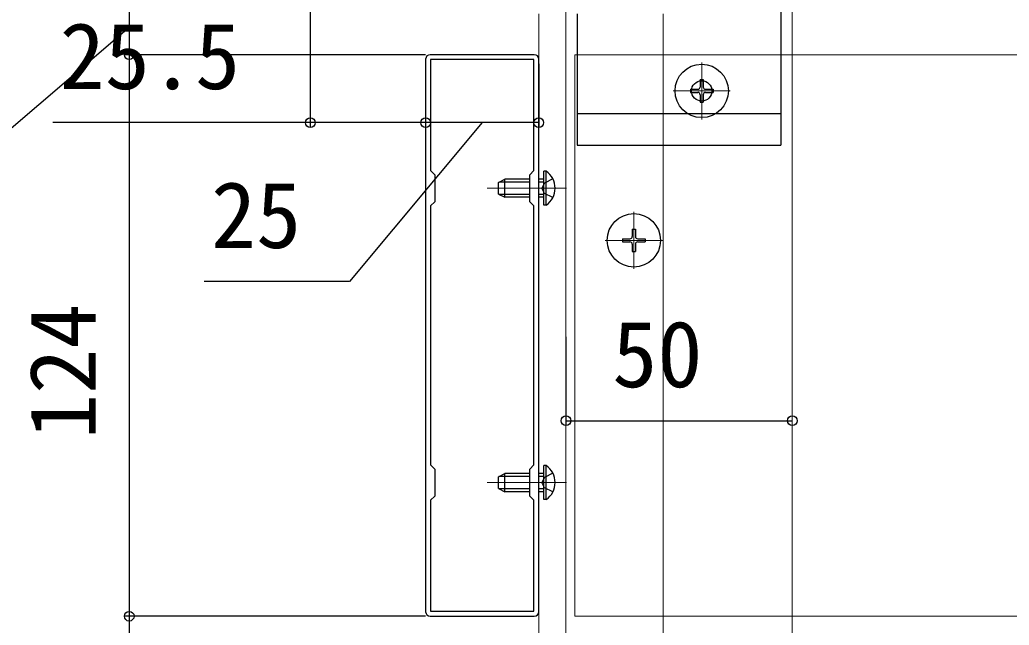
# Model space of a CAD drawing. Units: millimetres, scale not verified. Extents: x -875 to 875, y -1303 to 1295.
# Drawn here: x -523.2 to -304.6, y 759.3 to 893 of the extents above; entities that cross this region are included whole.
import ezdxf
from ezdxf.enums import TextEntityAlignment as Align

# ---------------------------------------------------------------- set-up
doc = ezdxf.new("R2010")
doc.units = ezdxf.units.MM
doc.header["$LTSCALE"] = 8
for name, color, linetype in [('0-2_YKK_11', 7, 'Continuous'), ('0-4_YKK_13', 4, 'Continuous'), ('0-5_YKK_D', 6, 'Continuous')]:
    doc.layers.add(name, color=color, linetype=linetype)
doc.layers.add('0-3_YKK_12', color=2, linetype='Continuous', lineweight=18)
doc.styles.add('ＭＳ ゴシック', font='')
doc.styles.get('ＭＳ ゴシック').set_extended_font_data('MS Gothic')

msp = doc.modelspace()

# ---------------------------------------------------------------- linework, layer by layer
at = {"layer": '0-2_YKK_11'}
for p, q in [((-433.504, 884.3), (-433.504, 762.3)), ((-409.504, 885.3), (-432.504, 885.3)), ((-408.504, 762.3), (-408.504, 884.3)), ((-432.504, 761.3), (-409.504, 761.3))]:
    msp.add_line(p, q, dxfattribs=at)
msp.add_lwpolyline([(-432.404, 851.9), (-432.404, 794.7), (-431.504, 793.8), (-431.504, 787.8), (-432.404, 786.9), (-432.404, 762.4), (-409.604, 762.4), (-409.604, 786.9), (-410.504, 787.8), (-410.504, 793.8), (-409.604, 794.7), (-409.604, 851.9), (-410.504, 852.8), (-410.504, 858.8), (-409.604, 859.7), (-409.604, 884.2), (-432.404, 884.2), (-432.404, 859.7), (-431.504, 858.8), (-431.504, 852.8)], close=True, dxfattribs=at)
for centre, start, end in [((-432.504, 884.3), 90.00001, 179.99999), ((-409.504, 884.3), 0.00001, 89.99999), ((-432.504, 762.3), 180.00001, 269.99999), ((-409.504, 762.3), 270.00001, 359.99999)]:
    msp.add_arc(centre, 1, start, end, dxfattribs=at)
at = {"layer": '0-3_YKK_12'}
for p, q in [((-408.504, 628.3), (-408.504, 894.3)), ((-381.004, 628.3), (-381.004, 894.3)), ((-400.504, 885.3), (-352.504, 885.3)), ((-400.504, 885.3), (-400.504, 761.3)), ((-372.504, 871), (-372.504, 883.6)), ((-352.504, 885.3), (222.996, 885.3)), ((-378.804, 877.3), (-366.204, 877.3)), ((-402.404, 855.8), (-419.904, 855.8)), ((-387.504, 838), (-387.504, 850.6)), ((-393.804, 844.3), (-381.204, 844.3)), ((-402.404, 790.8), (-419.904, 790.8)), ((-400.504, 761.3), (-352.504, 761.3)), ((-352.504, 761.3), (222.996, 761.3))]:
    msp.add_line(p, q, dxfattribs=at)
msp.add_lwpolyline([(-402.504, 897.3), (-352.504, 897.3), (-352.504, 625.3), (-402.504, 625.3)], close=True, dxfattribs=at)
at = {"layer": '0-4_YKK_13'}
for p, q in [((-355.004, 897.3), (-355.004, 865.3)), ((-400.004, 894.3), (-400.004, 865.3)), ((-372.854, 879.8), (-372.154, 879.8)), ((-372.854, 879.8), (-372.854, 878.15)), ((-372.154, 879.8), (-372.154, 878.15)), ((-375.004, 877.65), (-375.004, 876.95)), ((-375.004, 877.65), (-373.354, 877.65)), ((-375.004, 876.95), (-373.354, 876.95)), ((-371.654, 877.65), (-370.004, 877.65)), ((-371.654, 876.95), (-370.004, 876.95)), ((-370.004, 877.65), (-370.004, 876.95)), ((-372.854, 876.45), (-372.854, 874.8)), ((-372.854, 874.8), (-372.154, 874.8)), ((-372.154, 876.45), (-372.154, 874.8)), ((-400.004, 872.3), (-355.004, 872.3)), ((-400.004, 865.3), (-355.004, 865.3)), ((-407.404, 852.05), (-407.404, 859.55)), ((-417.404, 857.1), (-416.004, 857.8)), ((-417.404, 854.5), (-417.404, 857.1)), ((-410.504, 857.145), (-417.312, 857.145)), ((-410.504, 857.8), (-416.004, 857.8)), ((-407.404, 857.8), (-408.504, 857.8)), ((-407.404, 857.145), (-408.504, 857.145)), ((-417.404, 854.5), (-416.004, 853.8)), ((-410.504, 854.454), (-417.312, 854.454)), ((-407.404, 854.454), (-408.504, 854.454)), ((-407.404, 853.8), (-408.504, 853.8)), ((-406.895, 852.05), (-407.404, 852.05)), ((-387.854, 846.8), (-387.154, 846.8)), ((-387.854, 846.8), (-387.854, 845.15)), ((-387.154, 846.8), (-387.154, 845.15)), ((-390.004, 844.65), (-390.004, 843.95)), ((-390.004, 844.65), (-388.354, 844.65)), ((-390.004, 843.95), (-388.354, 843.95)), ((-386.654, 844.65), (-385.004, 844.65)), ((-386.654, 843.95), (-385.004, 843.95)), ((-385.004, 844.65), (-385.004, 843.95)), ((-387.854, 843.45), (-387.854, 841.8)), ((-387.854, 841.8), (-387.154, 841.8)), ((-387.154, 843.45), (-387.154, 841.8)), ((-407.404, 787.05), (-407.404, 794.55)), ((-417.404, 792.1), (-416.004, 792.8)), ((-417.404, 789.5), (-417.404, 792.1)), ((-410.504, 792.145), (-417.312, 792.145)), ((-410.504, 792.8), (-416.004, 792.8)), ((-407.404, 792.8), (-408.504, 792.8)), ((-407.404, 792.145), (-408.504, 792.145)), ((-417.404, 789.5), (-416.004, 788.8)), ((-410.504, 789.454), (-417.312, 789.454)), ((-407.404, 789.454), (-408.504, 789.454)), ((-407.404, 788.8), (-408.504, 788.8)), ((-406.895, 787.05), (-407.404, 787.05))]:
    msp.add_line(p, q, dxfattribs=at)
for points in [[(-406.895, 852.05), (-406.895, 859.55), (-407.404, 859.55)], [(-410.504, 853.8), (-416.004, 853.8), (-416.004, 857.8)], [(-405.395, 857.85), (-407.25, 856.945), (-407.859, 855.8)], [(-405.395, 853.75), (-407.25, 854.655), (-407.859, 855.8)], [(-406.895, 787.05), (-406.895, 794.55), (-407.404, 794.55)], [(-410.504, 788.8), (-416.004, 788.8), (-416.004, 792.8)], [(-405.395, 792.85), (-407.25, 791.945), (-407.859, 790.8)], [(-405.395, 788.75), (-407.25, 789.655), (-407.859, 790.8)]]:
    msp.add_lwpolyline(points, dxfattribs=at)
for centre, radius in [((-372.504, 877.3), 5.9), ((-372.504, 877.3), 2.25), ((-387.504, 844.3), 5.9)]:
    msp.add_circle(centre, radius, dxfattribs=at)
for centre, radius, start, end in [((-373.354, 878.15), 0.5, 270, 0), ((-373.354, 876.45), 0.5, 0, 90), ((-371.654, 878.15), 0.5, 180, 270), ((-371.654, 876.45), 0.5, 90, 180), ((-409.431, 855.8), 4.527, 304.06671, 55.93329), ((-388.354, 845.15), 0.5, 270, 0), ((-388.354, 843.45), 0.5, 0, 90), ((-386.654, 845.15), 0.5, 180, 270), ((-386.654, 843.45), 0.5, 90, 180), ((-409.431, 790.8), 4.527, 304.06671, 55.93329)]:
    msp.add_arc(centre, radius, start, end, dxfattribs=at)
at = {"layer": '0-5_YKK_D'}
for p, q in [((-459.004, 906.986), (-459.004, 869.3)), ((-499.004, 897.3), (-499.004, 885.3)), ((-433.504, 885.3), (-500.004, 885.3)), ((-433.504, 885.3), (-500.004, 885.3)), ((-499.004, 885.3), (-499.004, 761.3)), ((-433.504, 883.3), (-433.504, 869.3)), ((-408.504, 883.3), (-408.504, 869.3)), ((-433.504, 882.3), (-433.504, 869.3)), ((-408.504, 870.3), (-433.504, 870.3)), ((-402.504, 823.027), (-402.504, 803.472)), ((-402.504, 804.472), (-352.504, 804.472)), ((-433.504, 761.3), (-500.004, 761.3)), ((-433.504, 761.3), (-500.004, 761.3)), ((-499.004, 761.3), (-499.004, 752.3))]:
    msp.add_line(p, q, dxfattribs=at)
for points in [[(-499.004, 891.3), (-539.004, 857.135), (-539.004, 826.59)], [(-433.504, 870.3), (-459.004, 870.3), (-515.895, 870.3)], [(-421.004, 870.3), (-450.322, 835.206), (-482.458, 835.206)]]:
    msp.add_lwpolyline(points, dxfattribs=at)
for centre in [(-499.004, 885.3), (-499.004, 885.3), (-459.004, 870.3), (-433.504, 870.3), (-433.504, 870.3), (-408.504, 870.3), (-402.504, 804.472), (-352.504, 804.472), (-499.004, 761.3), (-499.004, 761.3)]:
    msp.add_circle(centre, 1.075, dxfattribs=at)

# ---------------------------------------------------------------- texts
at = {"layer": '0-5_YKK_D', "style": 'ＭＳ ゴシック'}
for s, p in [('25.5', (-514.372, 873.3)), ('25', (-480.936, 838.206)), ('50', (-392.276, 807.472))]:
    msp.add_text(s, height=14.66, dxfattribs=at).set_placement(p, align=Align.BOTTOM_LEFT)
msp.add_text('124', height=14.66, rotation=90, dxfattribs=at).set_placement((-502.004, 800.402), align=Align.BOTTOM_LEFT)

doc.saveas('drawing.dxf')
